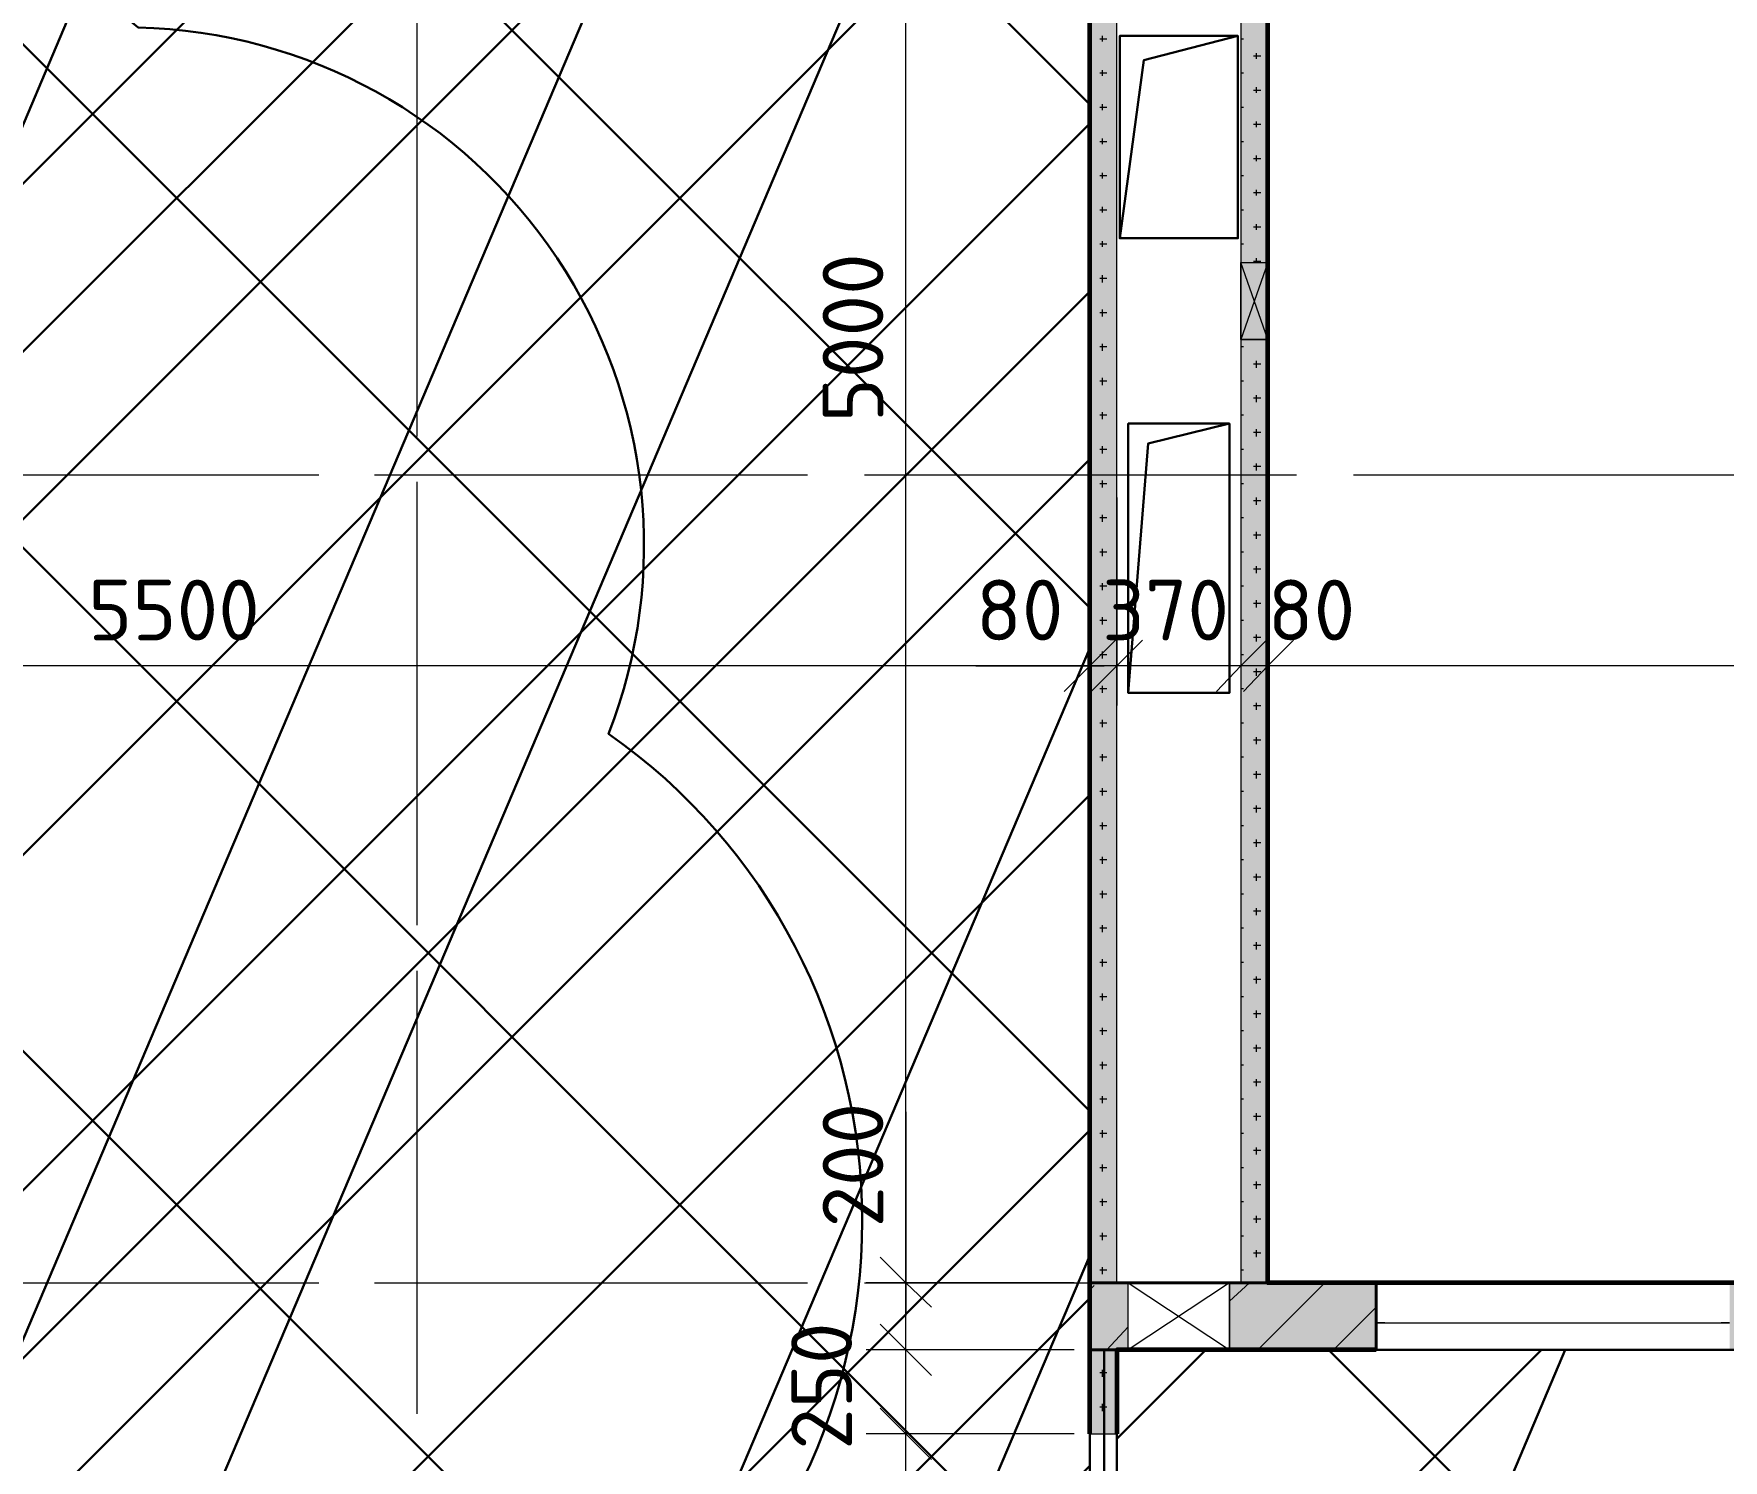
# Model space of a CAD drawing. Header units: millimetres. Extents: x -84737 to 172119, y -43083 to 59399.
# Drawn here: x 96766 to 101784, y 38117 to 42354 of the extents above; entities that cross this region are included whole.
import ezdxf

# ---------------------------------------------------------------- set-up
doc = ezdxf.new("R2010")
doc.units = ezdxf.units.MM
for name, color, linetype, lineweight in [('11) Плинтус ПЛ-2', 70, 'Continuous', 30), ('12) Наливной пол', 150, 'Continuous', 30), ('13) Плитка стены СТ-4.1', 150, 'Continuous', 60), ('15) Штукатурка стен СТ-1.1', 161, 'Continuous', 60), ('16) Краска СТ-1.1 стена', 5, 'Continuous', 60), ('18) Краска ПТ-1 потолок', 31, 'Continuous', 30), ('20) Шпакл. баз. фин Стена', 40, 'Continuous', 60), ('22) Шпакл. баз. фин. Потолок', 102, 'Continuous', 30), ('5) Затарка материала', 160, 'Continuous', 30), ('6) Уборка мусора', 20, 'Continuous', 30), ('8) Линолеум Л-1.1', 130, 'Continuous', 30)]:
    doc.layers.add(name, color=color, linetype=linetype, lineweight=lineweight)
doc.layers.add('PDF _Геометрия', color=7, linetype='Continuous')
doc.layers.add('PDF _Текст', color=7, linetype='Continuous')
doc.layers.add('PDF _Сплошная заливка', color=7, linetype='Continuous', true_color=0xffffff)
doc.styles.add('PDF ISOCPEUR', font='isocpeur.ttf')

msp = doc.modelspace()

# ---------------------------------------------------------------- hatches: boundary and pattern name
at = {"layer": '12) Наливной пол'}
h = msp.add_hatch(dxfattribs=at)
h.set_pattern_fill('ANSI31', color=256, scale=222)
h.paths.add_polyline_path([(114514.8, 42635.7), (112106.2, 42635.7), (112106.2, 33344.1), (114514.8, 33344.1)])
h.paths.add_polyline_path([(124026.4, 38444.9), (124026.4, 33348.3), (114586.7, 33348.3), (114586.7, 39884.2), (116707.5, 39884.2), (116707.5, 38444.9)])
h.paths.add_polyline_path([(129605.6, 33344.1), (124106.9, 33344.1), (124106.9, 43647.4), (129605.6, 43647.4)])
h.paths.add_polyline_path([(109494.4, 42635.7), (111903, 42635.7), (111903, 33344.1), (109494.4, 33344.1)])
h.paths.add_polyline_path([(99982.7, 38444.9), (99982.7, 33348.3), (109422.4, 33348.3), (109422.4, 39884.2), (107301.6, 39884.2), (107301.6, 38444.9)])
h.paths.add_polyline_path([(94403.5, 33344.1), (99902.3, 33344.1), (99902.3, 43647.4), (94403.5, 43647.4)])
at = {"layer": '18) Краска ПТ-1 потолок'}
h = msp.add_hatch(dxfattribs=at)
h.set_pattern_fill('ANSI32', color=256, scale=222, angle=22)
h.paths.add_polyline_path([(114514.8, 42635.7), (112106.2, 42635.7), (112106.2, 33344.1), (114514.8, 33344.1)])
h.paths.add_polyline_path([(124026.4, 38444.9), (124026.4, 33348.3), (114586.7, 33348.3), (114586.7, 39884.2), (116707.5, 39884.2), (116707.5, 38444.9)])
h.paths.add_polyline_path([(129605.6, 33344.1), (124106.9, 33344.1), (124106.9, 43647.4), (129605.6, 43647.4)])
h.paths.add_polyline_path([(109494.4, 42635.7), (111903, 42635.7), (111903, 33344.1), (109494.4, 33344.1)])
h.paths.add_polyline_path([(99982.7, 38444.9), (99982.7, 33348.3), (109422.4, 33348.3), (109422.4, 39884.2), (107301.6, 39884.2), (107301.6, 38444.9)])
h.paths.add_polyline_path([(94403.5, 33344.1), (99902.3, 33344.1), (99902.3, 43647.4), (94403.5, 43647.4)])
h = msp.add_hatch(dxfattribs=at)
h.set_pattern_fill('ANSI32', color=256, scale=222, angle=22)
h.paths.add_polyline_path([(114514.8, 42635.7), (112106.2, 42635.7), (112106.2, 33344.1), (114514.8, 33344.1)])
h.paths.add_polyline_path([(124026.4, 38444.9), (124026.4, 33348.3), (114586.7, 33348.3), (114586.7, 39884.2), (116707.5, 39884.2), (116707.5, 38444.9)])
h.paths.add_polyline_path([(129605.6, 33344.1), (124106.9, 33344.1), (124106.9, 43647.4), (129605.6, 43647.4)])
h.paths.add_polyline_path([(109494.4, 42635.7), (111903, 42635.7), (111903, 33344.1), (109494.4, 33344.1)])
h.paths.add_polyline_path([(99982.7, 38444.9), (99982.7, 33348.3), (109422.4, 33348.3), (109422.4, 39884.2), (107301.6, 39884.2), (107301.6, 38444.9)])
h.paths.add_polyline_path([(94403.5, 33344.1), (99902.3, 33344.1), (99902.3, 43647.4), (94403.5, 43647.4)])
at = {"layer": '22) Шпакл. баз. фин. Потолок'}
h = msp.add_hatch(dxfattribs=at)
h.set_pattern_fill('ANSI37', color=256, scale=333)
h.paths.add_polyline_path([(114514.8, 42635.7), (112106.2, 42635.7), (112106.2, 33344.1), (114514.8, 33344.1)])
h.paths.add_polyline_path([(124026.4, 38444.9), (124026.4, 33348.3), (114586.7, 33348.3), (114586.7, 39884.2), (116707.5, 39884.2), (116707.5, 38444.9)])
h.paths.add_polyline_path([(129605.6, 33344.1), (124106.9, 33344.1), (124106.9, 43647.4), (129605.6, 43647.4)])
h.paths.add_polyline_path([(109494.4, 42635.7), (111903, 42635.7), (111903, 33344.1), (109494.4, 33344.1)])
h.paths.add_polyline_path([(99982.7, 38444.9), (99982.7, 33348.3), (109422.4, 33348.3), (109422.4, 39884.2), (107301.6, 39884.2), (107301.6, 38444.9)])
h.paths.add_polyline_path([(94403.5, 33344.1), (99902.3, 33344.1), (99902.3, 43647.4), (94403.5, 43647.4)])
h = msp.add_hatch(dxfattribs=at)
h.set_pattern_fill('ANSI37', color=256, scale=333)
h.paths.add_polyline_path([(114514.8, 42635.7), (112106.2, 42635.7), (112106.2, 33344.1), (114514.8, 33344.1)])
h.paths.add_polyline_path([(124026.4, 38444.9), (124026.4, 33348.3), (114586.7, 33348.3), (114586.7, 39884.2), (116707.5, 39884.2), (116707.5, 38444.9)])
h.paths.add_polyline_path([(129605.6, 33344.1), (124106.9, 33344.1), (124106.9, 43647.4), (129605.6, 43647.4)])
h.paths.add_polyline_path([(109494.4, 42635.7), (111903, 42635.7), (111903, 33344.1), (109494.4, 33344.1)])
h.paths.add_polyline_path([(99982.7, 38444.9), (99982.7, 33348.3), (109422.4, 33348.3), (109422.4, 39884.2), (107301.6, 39884.2), (107301.6, 38444.9)])
h.paths.add_polyline_path([(94403.5, 33344.1), (99902.3, 33344.1), (99902.3, 43647.4), (94403.5, 43647.4)])
at = {"layer": '8) Линолеум Л-1.1'}
h = msp.add_hatch(dxfattribs=at)
h.set_pattern_fill('ANSI31', color=256, scale=222)
h.paths.add_polyline_path([(114514.8, 42635.7), (112106.2, 42635.7), (112106.2, 33344.1), (114514.8, 33344.1)])
h.paths.add_polyline_path([(124026.4, 38444.9), (124026.4, 33348.3), (114586.7, 33348.3), (114586.7, 39884.2), (116707.5, 39884.2), (116707.5, 38444.9)])
h.paths.add_polyline_path([(129605.6, 33344.1), (124106.9, 33344.1), (124106.9, 43647.4), (129605.6, 43647.4)])
h.paths.add_polyline_path([(109494.4, 42635.7), (111903, 42635.7), (111903, 33344.1), (109494.4, 33344.1)])
h.paths.add_polyline_path([(99982.7, 38444.9), (99982.7, 33348.3), (109422.4, 33348.3), (109422.4, 39884.2), (107301.6, 39884.2), (107301.6, 38444.9)])
h.paths.add_polyline_path([(94403.5, 33344.1), (99902.3, 33344.1), (99902.3, 43647.4), (94403.5, 43647.4)])
at = {"layer": 'PDF _Сплошная заливка', "transparency": 33554559}
h = msp.add_hatch(color=256, dxfattribs=at)
h.paths.add_polyline_path([(100351, 41674.8), (100431.4, 41674.8), (100431.4, 43647.4), (100351, 43647.4)])
h.paths.add_polyline_path([(100431.4, 41446.2), (100351, 41446.2), (100351, 38643.9), (100431.4, 38643.9)])
h = msp.add_hatch(color=256, dxfattribs=at)
h.paths.add_polyline_path([(100016.6, 38444.9), (100016.6, 38643.9), (99902.3, 38643.9), (99902.3, 38444.9)])
h.paths.add_polyline_path([(101802.9, 38643.9), (101802.9, 38444.9), (107301.6, 38444.9), (107301.6, 38643.9)])
h.paths.add_polyline_path([(100753.1, 38444.9), (100753.1, 38643.9), (100317.1, 38643.9), (100317.1, 38444.9)])
h = msp.add_hatch(color=256, dxfattribs=at)
h.paths.add_polyline_path([(99902.3, 38195.2), (99982.7, 38195.2), (99982.7, 38444.9), (99902.3, 38444.9)])
h.paths.add_polyline_path([(99982.7, 36747.5), (99902.3, 36747.5), (99902.3, 33344.1), (99982.7, 33344.1)])

# ---------------------------------------------------------------- linework, layer by layer
at = {"layer": '11) Плинтус ПЛ-2'}
for points in [[(99902.3, 38195.2), (99902.3, 43647.4), (96829.1, 43647.4)], [(100753.1, 38444.9), (99982.7, 38444.9), (99982.7, 38195.2)]]:
    msp.add_lwpolyline(points, dxfattribs=at)
at = {"layer": '13) Плитка стены СТ-4.1'}
msp.add_lwpolyline([(106992.6, 39075.7), (106167.2, 39075.7), (106167.2, 38876.7), (103572.3, 38876.7), (103572.3, 38643.9), (100431.4, 38643.9), (100431.4, 43245.2), (107221.2, 43245.2), (107221.2, 41306.5), (106992.6, 41306.5)], close=True, dxfattribs=at)
at = {"layer": '15) Штукатурка стен СТ-1.1'}
for points in [[(99902.3, 38195.2), (99902.3, 43647.4), (96829.1, 43647.4)], [(100753.1, 38444.9), (99982.7, 38444.9), (99982.7, 38195.2)]]:
    msp.add_lwpolyline(points, dxfattribs=at)
at = {"layer": '16) Краска СТ-1.1 стена'}
for points in [[(99902.3, 38195.2), (99902.3, 43647.4), (96829.1, 43647.4)], [(100753.1, 38444.9), (99982.7, 38444.9), (99982.7, 38195.2)]]:
    msp.add_lwpolyline(points, dxfattribs=at)
at = {"layer": '20) Шпакл. баз. фин Стена'}
for points in [[(99902.3, 38195.2), (99902.3, 43647.4), (96829.1, 43647.4)], [(100753.1, 38444.9), (99982.7, 38444.9), (99982.7, 38195.2)]]:
    msp.add_lwpolyline(points, dxfattribs=at)
at = {"layer": '5) Затарка материала'}
msp.add_lwpolyline([(94793.4, 36885.6, -0.520567), (94793.4, 38802, -0.520567), (94793.4, 41775.4, -0.520567), (97075.7, 42372.7, -0.520567), (98472.8, 40275, -0.520567), (98472.8, 37380, -0.520567), (96796, 36885.6, -0.520567)], format="xyb", close=True, dxfattribs=at)
at = {"layer": '6) Уборка мусора'}
msp.add_lwpolyline([(94793.4, 36885.6, -0.520567), (94793.4, 38802, -0.520567), (94793.4, 41775.4, -0.520567), (97075.7, 42372.7, -0.520567), (98472.8, 40275, -0.520567), (98472.8, 37380, -0.520567), (96796, 36885.6, -0.520567)], format="xyb", close=True, dxfattribs=at)
at = {"layer": '8) Линолеум Л-1.1'}
for points in [[(94403.5, 33344.1), (99902.3, 33344.1), (99902.3, 43647.4), (94403.5, 43647.4)], [(99982.7, 38444.9), (99982.7, 33348.3), (109422.4, 33348.3), (109422.4, 39884.2), (107301.6, 39884.2), (107301.6, 38444.9)]]:
    msp.add_lwpolyline(points, close=True, dxfattribs=at)
at = {"layer": 'PDF _Геометрия', "lineweight": 9}
for points in [[(99356.2, 33225.6), (99356.2, 36747.5), (99356.2, 38195.2), (99356.2, 38444.9), (99356.2, 38643.9), (99356.2, 43765.9)], [(97904.3, 41475.8), (97904.3, 42474.8)], [(99931.9, 42339.3), (99953.1, 42339.3)], [(99940.4, 42330.9), (99940.4, 42347.8)], [(100351, 42339.3), (100359.4, 42339.3)], [(99982.7, 42288.5), (99982.7, 42288.5)], [(100389.1, 42288.5), (100410.2, 42288.5)], [(100397.5, 42280.1), (100397.5, 42297)], [(99931.9, 42237.8), (99953.1, 42237.8)], [(99940.4, 42229.3), (99940.4, 42246.2)], [(100351, 42237.8), (100359.4, 42237.8)], [(97904.3, 41158.3), (97904.3, 42157.3)], [(99982.7, 42187), (99982.7, 42187)], [(100389.1, 42187), (100410.2, 42187)], [(100397.5, 42178.5), (100397.5, 42195.4)], [(99931.9, 42136.2), (99953.1, 42136.2)], [(99940.4, 42127.7), (99940.4, 42144.6)], [(100351, 42136.2), (100359.4, 42136.2)], [(99982.7, 42085.4), (99982.7, 42085.4)], [(100389.1, 42085.4), (100410.2, 42085.4)], [(100397.5, 42076.9), (100397.5, 42093.8)], [(99931.9, 42034.6), (99953.1, 42034.6)], [(99940.4, 42026.1), (99940.4, 42043)], [(100351, 42034.6), (100359.4, 42034.6)], [(99982.7, 41983.8), (99982.7, 41983.8)], [(100389.1, 41983.8), (100410.2, 41983.8)], [(100397.5, 41975.3), (100397.5, 41992.2)], [(99931.9, 41933), (99953.1, 41933)], [(99940.4, 41924.5), (99940.4, 41941.4)], [(100351, 41933), (100359.4, 41933)], [(99982.7, 41882.2), (99982.7, 41882.2)], [(100389.1, 41882.2), (100410.2, 41882.2)], [(100397.5, 41873.7), (100397.5, 41890.6)], [(99931.9, 41831.4), (99953.1, 41831.4)], [(99940.4, 41822.9), (99940.4, 41839.8)], [(100351, 41831.4), (100359.4, 41831.4)], [(99982.7, 41780.6), (99982.7, 41780.6)], [(100389.1, 41780.6), (100410.2, 41780.6)], [(100397.5, 41772.1), (100397.5, 41789)], [(99931.9, 41729.8), (99953.1, 41729.8)], [(99940.4, 41721.3), (99940.4, 41738.3)], [(100351, 41729.8), (100359.4, 41729.8)], [(99982.7, 41679), (99982.7, 41679)], [(100389.1, 41679), (100410.2, 41679)], [(100397.5, 41674.8), (100397.5, 41687.5)], [(99931.9, 41628.2), (99953.1, 41628.2)], [(99940.4, 41615.5), (99940.4, 41636.7)], [(99982.7, 41577.4), (99982.7, 41577.4)], [(99931.9, 41526.6), (99953.1, 41526.6)], [(99940.4, 41513.9), (99940.4, 41535.1)], [(99982.7, 41475.8), (99982.7, 41475.8)], [(99931.9, 41425), (99953.1, 41425)], [(99940.4, 41412.3), (99940.4, 41433.5)], [(100351, 41425), (100359.4, 41425)], [(99982.7, 41374.2), (99982.7, 41374.2)], [(100389.1, 41374.2), (100410.2, 41374.2)], [(100397.5, 41361.5), (100397.5, 41382.7)], [(99931.9, 41323.4), (99953.1, 41323.4)], [(99940.4, 41310.7), (99940.4, 41331.9)], [(100351, 41323.4), (100359.4, 41323.4)], [(97904.3, 41221.8), (97904.3, 41276.8)], [(99982.7, 41272.6), (99982.7, 41272.6)], [(100389.1, 41272.6), (100410.2, 41272.6)], [(100397.5, 41259.9), (100397.5, 41281.1)], [(99931.9, 41221.8), (99953.1, 41221.8)], [(99940.4, 41209.1), (99940.4, 41230.3)], [(100351, 41221.8), (100359.4, 41221.8)], [(99982.7, 41171), (99982.7, 41171)], [(100389.1, 41171), (100410.2, 41171)], [(100397.5, 41158.3), (100397.5, 41179.5)], [(99931.9, 41120.2), (99953.1, 41120.2)], [(99940.4, 41107.5), (99940.4, 41128.7)], [(100351, 41120.2), (100359.4, 41120.2)], [(99982.7, 41069.4), (99982.7, 41069.4)], [(100389.1, 41069.4), (100410.2, 41069.4)], [(100397.5, 41056.7), (100397.5, 41077.9)], [(96325.3, 41044), (97324.3, 41044)], [(96608.9, 41044), (97612.2, 41044)], [(97527.5, 41044), (97578.3, 41044)], [(97777.3, 41044), (98780.5, 41044)], [(97811.1, 41044), (97861.9, 41044)], [(97904.3, 40023.9), (97904.3, 41022.9)], [(98065.1, 41044), (99064.1, 41044)], [(98979.5, 41044), (99030.3, 41044)], [(99233.4, 41044), (100232.4, 41044)], [(99263.1, 41044), (99318.1, 41044)], [(99517.1, 41044), (100516.1, 41044)], [(99931.9, 41018.6), (99953.1, 41018.6)], [(99940.4, 41005.9), (99940.4, 41027.1)], [(100351, 41018.6), (100359.4, 41018.6)], [(100431.4, 41044), (100486.4, 41044)], [(100685.4, 41044), (101684.4, 41044)], [(100715, 41044), (100770, 41044)], [(100969, 41044), (101968, 41044)], [(97904.3, 40904.3), (97904.3, 40959.4)], [(99902.3, 40976.3), (99902.3, 40476.8), (99902.3, 40358.3)], [(99982.7, 40976.3), (99982.7, 40476.8), (99982.7, 40358.3)], [(99982.7, 40967.8), (99982.7, 40967.8)], [(100351, 40976.3), (100351, 40476.8), (100351, 40358.3)], [(100389.1, 40967.8), (100410.2, 40967.8)], [(100397.5, 40955.1), (100397.5, 40976.3)], [(100431.4, 40976.3), (100431.4, 40476.8), (100431.4, 40358.3)], [(99931.9, 40917), (99953.1, 40917)], [(99940.4, 40904.3), (99940.4, 40925.5)], [(100351, 40917), (100359.4, 40917)], [(99982.7, 40866.2), (99982.7, 40866.2)], [(100389.1, 40866.2), (100410.2, 40866.2)], [(100397.5, 40853.5), (100397.5, 40874.7)], [(99931.9, 40815.4), (99953.1, 40815.4)], [(99940.4, 40802.7), (99940.4, 40823.9)], [(100351, 40815.4), (100359.4, 40815.4)], [(99982.7, 40764.6), (99982.7, 40764.6)], [(100389.1, 40764.6), (100410.2, 40764.6)], [(100397.5, 40751.9), (100397.5, 40773.1)], [(97904.3, 39706.4), (97904.3, 40705.4)], [(99931.9, 40713.9), (99953.1, 40713.9)], [(99940.4, 40701.2), (99940.4, 40722.3)], [(100351, 40713.9), (100359.4, 40713.9)], [(99982.7, 40663.1), (99982.7, 40663.1)], [(100389.1, 40663.1), (100410.2, 40663.1)], [(100397.5, 40650.4), (100397.5, 40671.5)], [(99931.9, 40612.3), (99953.1, 40612.3)], [(99940.4, 40599.6), (99940.4, 40620.7)], [(100351, 40612.3), (100359.4, 40612.3)], [(99982.7, 40561.5), (99982.7, 40561.5)], [(100389.1, 40561.5), (100410.2, 40561.5)], [(100397.5, 40548.8), (100397.5, 40569.9)], [(99931.9, 40510.7), (99953.1, 40510.7)], [(99940.4, 40498), (99940.4, 40519.1)], [(100351, 40510.7), (100359.4, 40510.7)], [(107297.4, 40358.3), (107301.6, 40358.3), (107301.6, 40476.8), (107221.2, 40476.8), (107073.1, 40476.8), (106992.6, 40476.8), (100431.4, 40476.8), (100351, 40476.8), (99982.7, 40476.8), (99902.3, 40476.8), (94280.8, 40476.8)], [(99563.6, 40476.8), (99792.2, 40476.8), (99944.6, 40476.8)], [(99982.7, 40459.9), (99982.7, 40459.9)], [(100389.1, 40459.9), (100410.2, 40459.9)], [(100782.7, 40476.8), (100554.2, 40476.8), (100393.3, 40476.8)], [(100397.5, 40447.2), (100397.5, 40468.3)], [(99931.9, 40409.1), (99953.1, 40409.1)], [(99940.4, 40396.4), (99940.4, 40417.5)], [(100351, 40409.1), (100359.4, 40409.1)], [(99982.7, 40358.3), (99982.7, 40358.3)], [(100389.1, 40358.3), (100410.2, 40358.3)], [(100397.5, 40345.6), (100397.5, 40366.7)], [(99931.9, 40307.5), (99953.1, 40307.5)], [(99940.4, 40294.8), (99940.4, 40315.9)], [(100351, 40307.5), (100359.4, 40307.5)], [(99982.7, 40256.7), (99982.7, 40256.7)], [(100389.1, 40256.7), (100410.2, 40256.7)], [(100397.5, 40244), (100397.5, 40265.1)], [(99931.9, 40205.9), (99953.1, 40205.9)], [(99940.4, 40193.2), (99940.4, 40214.4)], [(100351, 40205.9), (100359.4, 40205.9)], [(99982.7, 40155.1), (99982.7, 40155.1)], [(100389.1, 40155.1), (100410.2, 40155.1)], [(100397.5, 40142.4), (100397.5, 40163.6)], [(99931.9, 40104.3), (99953.1, 40104.3)], [(99940.4, 40091.6), (99940.4, 40112.8)], [(100351, 40104.3), (100359.4, 40104.3)], [(99982.7, 40053.5), (99982.7, 40053.5)], [(100389.1, 40053.5), (100410.2, 40053.5)], [(100397.5, 40040.8), (100397.5, 40062)], [(99931.9, 40002.7), (99953.1, 40002.7)], [(99940.4, 39990), (99940.4, 40011.2)], [(100351, 40002.7), (100359.4, 40002.7)], [(99982.7, 39951.9), (99982.7, 39951.9)], [(100389.1, 39951.9), (100410.2, 39951.9)], [(100397.5, 39939.2), (100397.5, 39960.4)], [(99931.9, 39901.1), (99953.1, 39901.1)], [(99940.4, 39888.4), (99940.4, 39909.6)], [(100351, 39901.1), (100359.4, 39901.1)], [(99982.7, 39850.3), (99982.7, 39850.3)], [(100389.1, 39850.3), (100410.2, 39850.3)], [(100397.5, 39837.6), (100397.5, 39858.8)], [(97904.3, 39769.9), (97904.3, 39820.7)], [(99931.9, 39799.5), (99953.1, 39799.5)], [(99940.4, 39786.8), (99940.4, 39808)], [(100351, 39799.5), (100359.4, 39799.5)], [(99982.7, 39748.7), (99982.7, 39748.7)], [(100389.1, 39748.7), (100410.2, 39748.7)], [(100397.5, 39736), (100397.5, 39757.2)], [(99931.9, 39697.9), (99953.1, 39697.9)], [(99940.4, 39685.2), (99940.4, 39706.4)], [(100351, 39697.9), (100359.4, 39697.9)], [(99982.7, 39647.1), (99982.7, 39647.1)], [(100389.1, 39647.1), (100410.2, 39647.1)], [(100397.5, 39634.4), (100397.5, 39655.6)], [(99931.9, 39596.3), (99953.1, 39596.3)], [(99940.4, 39583.6), (99940.4, 39604.8)], [(100351, 39596.3), (100359.4, 39596.3)], [(97904.3, 38567.7), (97904.3, 39570.9)], [(99982.7, 39545.5), (99982.7, 39545.5)], [(100389.1, 39545.5), (100410.2, 39545.5)], [(100397.5, 39532.8), (100397.5, 39554)], [(97904.3, 39452.4), (97904.3, 39507.4)], [(99931.9, 39494.7), (99953.1, 39494.7)], [(99940.4, 39482), (99940.4, 39503.2)], [(100351, 39494.7), (100359.4, 39494.7)], [(99982.7, 39443.9), (99982.7, 39443.9)], [(100389.1, 39443.9), (100410.2, 39443.9)], [(100397.5, 39431.2), (100397.5, 39452.4)], [(99940.4, 39380.4), (99940.4, 39401.6)], [(99931.9, 39393.1), (99953.1, 39393.1)], [(100351, 39393.1), (100359.4, 39393.1)], [(100397.5, 39329.6), (100397.5, 39350.8)], [(99940.4, 39278.8), (99940.4, 39300)], [(99982.7, 39342.3), (99982.7, 39342.3)], [(100389.1, 39342.3), (100410.2, 39342.3)], [(97904.3, 38254.4), (97904.3, 39253.4)], [(99931.9, 39291.5), (99953.1, 39291.5)], [(100351, 39291.5), (100359.4, 39291.5)], [(100397.5, 39228), (100397.5, 39249.2)], [(99940.4, 39177.3), (99940.4, 39198.4)], [(99982.7, 39240.7), (99982.7, 39240.7)], [(100389.1, 39240.7), (100410.2, 39240.7)], [(99356.2, 39151.9), (99356.2, 38809), (99356.2, 38546.5)], [(99931.9, 39190), (99953.1, 39190)], [(100351, 39190), (100359.4, 39190)], [(100397.5, 39126.5), (100397.5, 39147.6)], [(99940.4, 39075.7), (99940.4, 39096.8)], [(99982.7, 39139.2), (99982.7, 39139.2)], [(100389.1, 39139.2), (100410.2, 39139.2)], [(99931.9, 39088.4), (99953.1, 39088.4)], [(100351, 39088.4), (100359.4, 39088.4)], [(100397.5, 39024.9), (100397.5, 39046)], [(99940.4, 38974.1), (99940.4, 38995.2)], [(99982.7, 39037.6), (99982.7, 39037.6)], [(100389.1, 39037.6), (100410.2, 39037.6)], [(99931.9, 38986.8), (99953.1, 38986.8)], [(100351, 38986.8), (100359.4, 38986.8)], [(100397.5, 38923.3), (100397.5, 38944.4)], [(99940.4, 38872.5), (99940.4, 38893.6)], [(99982.7, 38936), (99982.7, 38936)], [(100389.1, 38936), (100410.2, 38936)], [(99931.9, 38885.2), (99953.1, 38885.2)], [(100351, 38885.2), (100359.4, 38885.2)], [(100397.5, 38821.7), (100397.5, 38842.8)], [(99940.4, 38770.9), (99940.4, 38792)], [(99982.7, 38834.4), (99982.7, 38834.4)], [(100389.1, 38834.4), (100410.2, 38834.4)], [(99931.9, 38783.6), (99953.1, 38783.6)], [(100351, 38783.6), (100359.4, 38783.6)], [(100397.5, 38720.1), (100397.5, 38741.2)], [(99982.7, 38732.8), (99982.7, 38732.8)], [(100389.1, 38732.8), (100410.2, 38732.8)], [(96325.3, 38643.9), (97324.3, 38643.9)], [(96608.9, 38643.9), (97612.2, 38643.9)], [(97527.5, 38643.9), (97578.3, 38643.9)], [(97777.3, 38643.9), (98780.5, 38643.9)], [(97811.1, 38643.9), (97861.9, 38643.9)], [(98065.1, 38643.9), (99064.1, 38643.9)], [(98979.5, 38643.9), (99030.3, 38643.9)], [(99233.4, 38643.9), (100232.4, 38643.9)], [(99855.7, 38643.9), (99356.2, 38643.9), (99237.7, 38643.9)], [(99263.1, 38643.9), (99318.1, 38643.9)], [(99517.1, 38643.9), (100516.1, 38643.9)], [(99931.9, 38682), (99953.1, 38682)], [(99940.4, 38669.3), (99940.4, 38690.5)], [(100317.1, 38588.9), (100376.4, 38643.9)], [(100351, 38682), (100359.4, 38682)], [(100401.8, 38444.9), (100600.7, 38643.9)], [(100431.4, 38643.9), (100486.4, 38643.9)], [(100685.4, 38643.9), (101684.4, 38643.9)], [(100715, 38643.9), (100770, 38643.9)], [(100969, 38643.9), (101968, 38643.9)], [(99902.3, 38622.7), (99915, 38635.4)], [(100626.1, 38444.9), (100753.1, 38571.9)], [(99953.1, 38444.9), (100016.6, 38512.7)], [(99855.7, 38444.9), (99356.2, 38444.9), (99237.7, 38444.9)], [(99982.7, 38428), (99982.7, 38428)], [(97904.3, 38317.9), (97904.3, 38368.7)], [(99931.9, 38377.2), (99953.1, 38377.2)], [(99940.4, 38364.5), (99940.4, 38385.7)], [(99982.7, 38326.4), (99982.7, 38326.4)], [(99931.9, 38275.6), (99953.1, 38275.6)], [(99940.4, 38262.9), (99940.4, 38284.1)], [(99855.7, 38195.2), (99356.2, 38195.2), (99237.7, 38195.2)], [(99982.7, 38224.8), (99982.7, 38224.8)]]:
    msp.add_lwpolyline(points, dxfattribs=at)
at = {"layer": 'PDF _Геометрия', "lineweight": 18}
for points in [[(99982.7, 38643.9), (99982.7, 43647.4), (99902.3, 43647.4), (99902.3, 38643.9)], [(100351, 43647.4), (100351, 38643.9), (100431.4, 38643.9), (100431.4, 43245.2), (100782.7, 43245.2), (100782.7, 43325.6), (100431.4, 43325.6), (100431.4, 43647.4)], [(99902.3, 38444.9), (99902.3, 38195.2), (99982.7, 38195.2), (99982.7, 38444.9)]]:
    msp.add_lwpolyline(points, close=True, dxfattribs=at)
at = {"layer": 'PDF _Геометрия', "lineweight": 30}
for points in [[(99902.3, 38444.9), (99902.3, 43368)], [(106992.6, 39075.7), (106992.6, 41306.5), (107221.2, 41306.5), (107221.2, 43245.2), (100431.4, 43245.2), (100431.4, 38643.9)], [(99991.2, 41746.7), (100063.1, 42275.8), (100342.5, 42347.8)], [(100016.6, 40396.4), (100075.8, 41137.2), (100317.1, 41196.4)], [(100753.1, 38643.9), (103572.3, 38643.9), (103572.3, 38876.7), (106167.2, 38876.7)], [(99944.6, 38444.9), (99944.6, 36396.1)], [(100753.1, 38444.9), (99982.7, 38444.9), (99982.7, 33344.1)], [(101752.1, 38444.9), (100854.7, 38444.9)]]:
    msp.add_lwpolyline(points, dxfattribs=at)
at = {"layer": 'PDF _Геометрия', "color": 253, "lineweight": 30, "true_color": 0xaaaaaa}
for points in [[(99991.2, 42347.8), (100342.5, 42347.8), (100342.5, 41746.7), (99991.2, 41746.7)], [(100016.6, 41196.4), (100317.1, 41196.4), (100317.1, 40396.4), (100016.6, 40396.4)]]:
    msp.add_lwpolyline(points, close=True, dxfattribs=at)
at = {"layer": 'PDF _Геометрия', "lineweight": 30}
for points in [[(100342.5, 42347.8), (99991.2, 42347.8), (99991.2, 41746.7), (100342.5, 41746.7)], [(100317.1, 41196.4), (100016.6, 41196.4), (100016.6, 40396.4), (100317.1, 40396.4)]]:
    msp.add_lwpolyline(points, close=True, dxfattribs=at)
at = {"layer": 'PDF _Геометрия', "lineweight": 9}
for points in [[(100351, 41446.2), (100431.4, 41446.2), (100351, 41674.8), (100431.4, 41674.8)], [(100431.4, 41446.2), (100351, 41446.2), (100351, 41674.8), (100431.4, 41674.8)], [(100317.1, 38444.9), (100317.1, 38643.9), (100016.6, 38444.9), (100016.6, 38643.9)], [(100317.1, 38643.9), (100317.1, 38444.9), (100016.6, 38444.9), (100016.6, 38643.9)]]:
    msp.add_lwpolyline(points, close=True, dxfattribs=at)
at = {"layer": 'PDF _Геометрия', "lineweight": 20}
for points in [[(99978.5, 40553), (99902.3, 40476.8), (99826.1, 40400.6)], [(100058.9, 40553), (99982.7, 40476.8), (99906.5, 40400.6)], [(100427.2, 40553), (100351, 40476.8), (100279, 40400.6)], [(100507.6, 40553), (100431.4, 40476.8), (100359.4, 40400.6)], [(99280, 38720.1), (99356.2, 38643.9), (99432.4, 38571.9)], [(99280, 38521.1), (99356.2, 38444.9), (99432.4, 38368.7)], [(99280, 38271.4), (99356.2, 38195.2), (99432.4, 38119)]]:
    msp.add_lwpolyline(points, dxfattribs=at)
at = {"layer": 'PDF _Геометрия', "lineweight": 40}
msp.add_lwpolyline([(100753.1, 38643.9), (99902.3, 38643.9), (99902.3, 38444.9), (100753.1, 38444.9)], close=True, dxfattribs=at)
at = {"layer": 'PDF _Геометрия', "lineweight": 18}
for points in [[(100778.5, 38525.4), (100753.1, 38525.4), (101802.9, 38525.4), (101777.5, 38525.4)], [(101777.5, 38444.9), (101802.9, 38444.9), (100753.1, 38444.9), (100753.1, 38525.4)], [(100753.1, 38444.9), (100778.5, 38444.9)], [(99902.3, 38195.2), (99902.3, 38169.8)], [(99982.7, 38169.8), (99982.7, 38195.2)]]:
    msp.add_lwpolyline(points, dxfattribs=at)
at = {"layer": 'PDF _Сплошная заливка', "lineweight": 5, "transparency": 33554559}
msp.add_solid([(99902.3, 43296), (99902.3, 38643.9), (99982.7, 43296), (99982.7, 38643.9)], dxfattribs=at)
at = {"layer": 'PDF _Сплошная заливка', "color": 8, "lineweight": 5, "true_color": 0x808080, "transparency": 33554559}
msp.add_solid([(100351, 41674.8), (100351, 41446.2), (100431.4, 41674.8), (100431.4, 41446.2)], dxfattribs=at)

# ---------------------------------------------------------------- texts
at = {"layer": 'PDF _Текст', "char_height": 180.46, "attachment_point": 4, "rotation": 90, "style": 'PDF ISOCPEUR'}
for s, insert in [('5000', (99198.9, 41199.9)), ('200', (99198.9, 38808.2)), ('250', (99105.8, 38147.8))]:
    msp.add_mtext(s, dxfattribs=dict(at, insert=insert))
at = {"layer": 'PDF _Текст', "char_height": 180.46, "attachment_point": 4, "style": 'PDF ISOCPEUR'}
for s, insert in [('5500', (96926.9, 40642.4)), ('80 370 80', (99564.2, 40642.4))]:
    msp.add_mtext(s, dxfattribs=dict(at, insert=insert))

doc.saveas('drawing.dxf')
